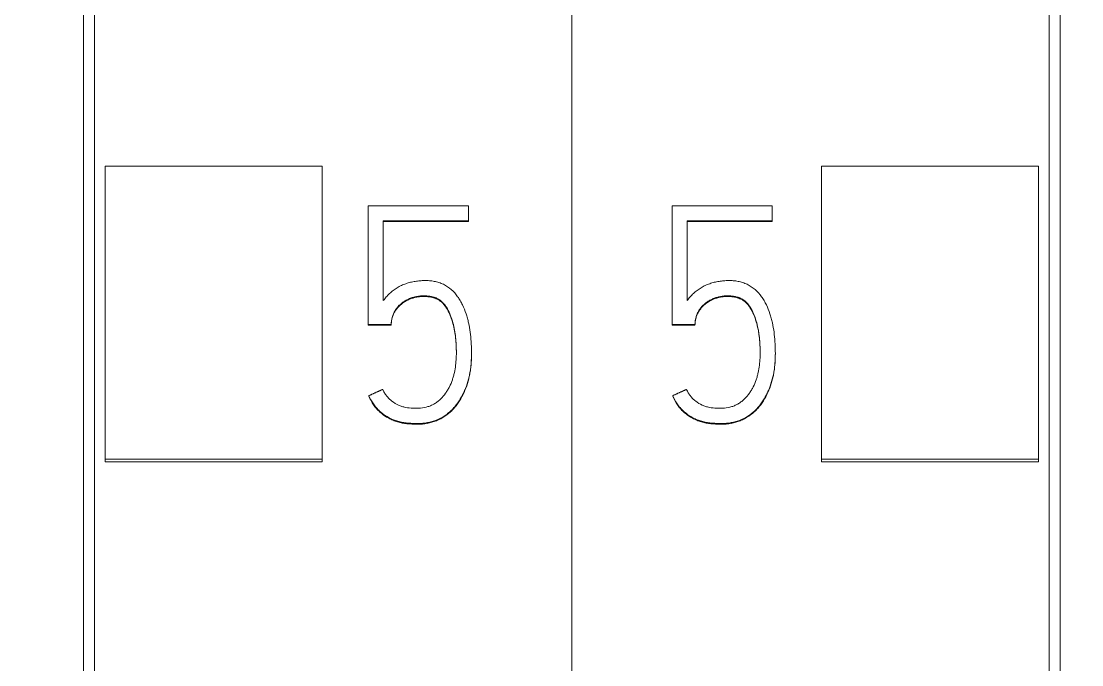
# Model space of a CAD drawing. Header units: millimetres. Extents: x 1359 to 3577, y 1336 to 3557.
# Drawn here: x 2831.1 to 2840.87, y 3282.56 to 3288.5 of the extents above; entities that cross this region are included whole.
import ezdxf

# ---------------------------------------------------------------- set-up
doc = ezdxf.new("R2010")
doc.units = ezdxf.units.MM
doc.set_wipeout_variables(frame=1)
doc.layers.add('000-PI-Oprema', color=30, linetype='Continuous', lineweight=5)

msp = doc.modelspace()

# ---------------------------------------------------------------- linework, layer by layer
msp.add_line((2849.5713, 3285.933), (2783.5713, 3285.933))

# ---------------------------------------------------------------- next in the draw order: wipeouts: each hides what was drawn before it
msp.add_wipeout([(2801.3713, 3330.083), (2836.1713, 3330.083), (2836.1713, 3183.083), (2801.3713, 3183.083)])

# ---------------------------------------------------------------- next in the draw order: linework, layer by layer
at = {"layer": '000-PI-Oprema', "color": 0, "linetype": 'ByBlock', "lineweight": 0}
for p, q in [((2836.1713, 3317.7635), (2836.1713, 3204.3454)), ((2831.7713, 3206.6679), (2831.7713, 3315.483)), ((2831.8713, 3284.458), (2831.8713, 3287.1605)), ((2831.8713, 3287.1605), (2833.8713, 3287.1605)), ((2833.8713, 3284.458), (2833.8713, 3287.1605)), ((2834.2956, 3286.7925), (2834.2956, 3285.6979)), ((2835.2193, 3286.7925), (2834.2956, 3286.7925)), ((2835.2193, 3286.6543), (2835.2193, 3286.7925)), ((2834.4343, 3285.9191), (2834.4343, 3286.6543)), ((2834.4343, 3286.6543), (2835.2193, 3286.6543)), ((2835.2193, 3286.6481), (2834.4343, 3286.6481)), ((2835.2193, 3286.6543), (2835.2193, 3286.6481)), ((2834.2956, 3285.6979), (2834.2956, 3285.6917)), ((2834.2956, 3285.6979), (2834.5064, 3285.6979)), ((2834.5064, 3285.6917), (2834.2956, 3285.6917)), ((2834.5064, 3285.6979), (2834.5064, 3285.6917)), ((2835.2471, 3285.4335), (2835.2471, 3285.4397)), ((2834.3011, 3285.0428), (2834.3011, 3285.0366)), ((2831.8713, 3284.4321), (2831.8713, 3284.458)), ((2831.8713, 3284.458), (2833.8713, 3284.458)), ((2831.8713, 3284.4321), (2833.8713, 3284.4321)), ((2833.8713, 3284.4321), (2833.8713, 3284.458))]:
    msp.add_line(p, q, dxfattribs=at)
for points, knots in [([(2831.6713, 3206.3824), (2831.6713, 3209.7232), (2831.6713, 3217.6882), (2831.6713, 3230.3277), (2831.6713, 3245.8141), (2831.6713, 3260.1083), (2831.6713, 3274.3182), (2831.6713, 3288.8848), (2831.6713, 3303.0548), (2831.6713, 3312.6248), (2831.6713, 3315.6687)], [0, 0, 0, 0, 0.091483, 0.21812, 0.346206, 0.515858, 0.610111, 0.736264, 0.916066, 1, 1, 1, 1]), ([(2834.3011, 3285.0428), (2834.3134, 3285.0164), (2834.327, 3284.9909), (2834.3511, 3284.9551), (2834.3597, 3284.9435), (2834.3786, 3284.9214), (2834.3888, 3284.9108), (2834.4103, 3284.8911), (2834.4215, 3284.882), (2834.4448, 3284.8649), (2834.4568, 3284.8569), (2834.4815, 3284.8419), (2834.4943, 3284.8351), (2834.521, 3284.8229), (2834.5347, 3284.8176), (2834.5623, 3284.8083), (2834.5763, 3284.8043), (2834.6045, 3284.7974), (2834.6188, 3284.7946), (2834.6479, 3284.7907), (2834.6625, 3284.7895), (2834.6845, 3284.7881), (2834.6918, 3284.7877), (2834.7064, 3284.787), (2834.7137, 3284.7866), (2834.7356, 3284.7858), (2834.7502, 3284.7855), (2834.7794, 3284.7863), (2834.794, 3284.7874), (2834.8231, 3284.7908), (2834.8377, 3284.7932), (2834.8666, 3284.7994), (2834.8808, 3284.8032), (2834.9226, 3284.8167), (2834.9494, 3284.8284), (2834.988, 3284.8503), (2835.0005, 3284.8583), (2835.0243, 3284.8753), (2835.0357, 3284.8844), (2835.0577, 3284.9036), (2835.0681, 3284.9139), (2835.0882, 3284.9354), (2835.0978, 3284.9467), (2835.1248, 3284.9815), (2835.1406, 3285.0059), (2835.1617, 3285.0442), (2835.1682, 3285.0572), (2835.1806, 3285.0837), (2835.1864, 3285.0973), (2835.2025, 3285.1383), (2835.2115, 3285.166), (2835.2263, 3285.2221), (2835.2321, 3285.2505), (2835.2386, 3285.2936), (2835.2404, 3285.3081), (2835.2433, 3285.3371), (2835.2444, 3285.3517), (2835.2468, 3285.3956), (2835.2473, 3285.4248), (2835.2467, 3285.483), (2835.2446, 3285.5411), (2835.2389, 3285.5989), (2835.2312, 3285.6566), (2835.2263, 3285.6853), (2835.217, 3285.7283), (2835.2136, 3285.7426), (2835.2059, 3285.771), (2835.2017, 3285.785), (2835.188, 3285.8267), (2835.1772, 3285.8539), (2835.1578, 3285.8936), (2835.1508, 3285.9066), (2835.1358, 3285.9317), (2835.1279, 3285.944), (2835.1023, 3285.9793), (2835.0831, 3286.0012), (2835.0384, 3286.0404), (2835.014, 3286.0568), (2834.9742, 3286.0762), (2834.9603, 3286.0819), (2834.9323, 3286.091), (2834.918, 3286.0945), (2834.8891, 3286.0999), (2834.8744, 3286.1018), (2834.8448, 3286.1041), (2834.8301, 3286.1044), (2834.8007, 3286.104), (2834.7861, 3286.1033), (2834.757, 3286.1009), (2834.7424, 3286.0993), (2834.7135, 3286.0947), (2834.6991, 3286.0918), (2834.6704, 3286.0847), (2834.6561, 3286.0805), (2834.6282, 3286.0709), (2834.6146, 3286.0654), (2834.5881, 3286.053), (2834.5752, 3286.046), (2834.55, 3286.0307), (2834.5376, 3286.0224), (2834.514, 3286.0047), (2834.5028, 3285.9952), (2834.4814, 3285.9753), (2834.4712, 3285.9648), (2834.4519, 3285.9428), (2834.4427, 3285.9313), (2834.4343, 3285.9191)], [0, 0, 0, 0, 0.03125, 0.03125, 0.046875, 0.046875, 0.0625, 0.0625, 0.078125, 0.078125, 0.09375, 0.09375, 0.109375, 0.109375, 0.125, 0.125, 0.140625, 0.140625, 0.15625, 0.15625, 0.171875, 0.171875, 0.179688, 0.179688, 0.1875, 0.1875, 0.203125, 0.203125, 0.21875, 0.21875, 0.234375, 0.234375, 0.25, 0.25, 0.28125, 0.28125, 0.296875, 0.296875, 0.3125, 0.3125, 0.328125, 0.328125, 0.34375, 0.34375, 0.375, 0.375, 0.390625, 0.390625, 0.40625, 0.40625, 0.4375, 0.4375, 0.46875, 0.46875, 0.484375, 0.484375, 0.5, 0.5, 0.53125, 0.53125, 0.5625, 0.59375, 0.59375, 0.625, 0.625, 0.640625, 0.640625, 0.65625, 0.65625, 0.6875, 0.6875, 0.703125, 0.703125, 0.71875, 0.71875, 0.75, 0.75, 0.78125, 0.78125, 0.796875, 0.796875, 0.8125, 0.8125, 0.828125, 0.828125, 0.84375, 0.84375, 0.859375, 0.859375, 0.875, 0.875, 0.890625, 0.890625, 0.90625, 0.90625, 0.921875, 0.921875, 0.9375, 0.9375, 0.953125, 0.953125, 0.96875, 0.96875, 0.984375, 0.984375, 1, 1, 1, 1]), ([(2834.5064, 3285.6979), (2834.5073, 3285.7211), (2834.5102, 3285.7439), (2834.5192, 3285.7773), (2834.523, 3285.7883), (2834.5321, 3285.8094), (2834.5374, 3285.8196), (2834.5496, 3285.839), (2834.5566, 3285.8484), (2834.5716, 3285.866), (2834.5796, 3285.8743), (2834.5966, 3285.8898), (2834.6056, 3285.8971), (2834.6244, 3285.9107), (2834.6342, 3285.9169), (2834.6542, 3285.9282), (2834.6646, 3285.9332), (2834.6858, 3285.9422), (2834.6967, 3285.9461), (2834.7301, 3285.956), (2834.7527, 3285.9601), (2834.7872, 3285.9631), (2834.7988, 3285.9635), (2834.822, 3285.9634), (2834.8335, 3285.9629), (2834.8565, 3285.9606), (2834.8679, 3285.959), (2834.8848, 3285.9554), (2834.8904, 3285.954), (2834.9016, 3285.9508), (2834.9072, 3285.949), (2834.9235, 3285.9429), (2834.9339, 3285.938), (2834.9536, 3285.9261), (2834.963, 3285.919), (2834.9803, 3285.9035), (2834.9882, 3285.8951), (2835.0028, 3285.8771), (2835.0096, 3285.8676), (2835.0281, 3285.8384), (2835.0383, 3285.8178), (2835.0562, 3285.7754), (2835.0638, 3285.7534), (2835.0837, 3285.6874), (2835.0926, 3285.6427), (2835.1011, 3285.5746), (2835.1031, 3285.5518), (2835.106, 3285.5059), (2835.1069, 3285.4829), (2835.1079, 3285.4142), (2835.1062, 3285.3686), (2835.0977, 3285.3007), (2835.0939, 3285.2782), (2835.0865, 3285.2445), (2835.0837, 3285.2333), (2835.0775, 3285.211), (2835.0741, 3285.1999), (2835.0629, 3285.1671), (2835.0541, 3285.1458), (2835.0387, 3285.1148), (2835.0331, 3285.1047), (2835.0212, 3285.0847), (2835.0148, 3285.075), (2834.9947, 3285.0468), (2834.9798, 3285.0293), (2834.9551, 3285.0053), (2834.9464, 3284.9976), (2834.9282, 3284.9832), (2834.9186, 3284.9764), (2834.8989, 3284.9642), (2834.8888, 3284.9587), (2834.8677, 3284.9491), (2834.8568, 3284.945), (2834.8232, 3284.9349), (2834.8004, 3284.931), (2834.7658, 3284.9277), (2834.7542, 3284.927), (2834.731, 3284.9263), (2834.7193, 3284.9263), (2834.6845, 3284.9275), (2834.6616, 3284.9299), (2834.6278, 3284.9369), (2834.6166, 3284.9398), (2834.5945, 3284.9469), (2834.5835, 3284.9511), (2834.5517, 3284.9656), (2834.5318, 3284.9775), (2834.5042, 3284.9989), (2834.4953, 3285.0067), (2834.479, 3285.0231), (2834.4638, 3285.0405), (2834.4508, 3285.0597), (2834.439, 3285.0798), (2834.4336, 3285.0902), (2834.4287, 3285.1009)], [0, 0, 0, 0, 0.03125, 0.03125, 0.046875, 0.046875, 0.0625, 0.0625, 0.078125, 0.078125, 0.09375, 0.09375, 0.109375, 0.109375, 0.125, 0.125, 0.140625, 0.140625, 0.15625, 0.15625, 0.1875, 0.1875, 0.203125, 0.203125, 0.21875, 0.21875, 0.234375, 0.234375, 0.242187, 0.242187, 0.25, 0.25, 0.265625, 0.265625, 0.28125, 0.28125, 0.296875, 0.296875, 0.3125, 0.3125, 0.34375, 0.34375, 0.375, 0.375, 0.4375, 0.4375, 0.46875, 0.46875, 0.5, 0.5, 0.5625, 0.5625, 0.59375, 0.59375, 0.609375, 0.609375, 0.625, 0.625, 0.65625, 0.65625, 0.671875, 0.671875, 0.6875, 0.6875, 0.71875, 0.71875, 0.734375, 0.734375, 0.75, 0.75, 0.765625, 0.765625, 0.78125, 0.78125, 0.8125, 0.8125, 0.828125, 0.828125, 0.84375, 0.84375, 0.875, 0.875, 0.890625, 0.890625, 0.90625, 0.90625, 0.9375, 0.9375, 0.953125, 0.953125, 0.96875, 0.984375, 0.984375, 1, 1, 1, 1]), ([(2835.1074, 3285.4354), (2835.1074, 3285.4413), (2835.1074, 3285.4472), (2835.107, 3285.4758), (2835.1061, 3285.4986), (2835.1032, 3285.5441), (2835.1012, 3285.5668), (2835.0956, 3285.6122), (2835.092, 3285.6349), (2835.0828, 3285.6801), (2835.0772, 3285.7025), (2835.0673, 3285.7357), (2835.0638, 3285.7467), (2835.0561, 3285.7684), (2835.0519, 3285.7793), (2835.0386, 3285.8112), (2835.0283, 3285.8318), (2835.0099, 3285.8609), (2835.0033, 3285.8704), (2834.9886, 3285.8884), (2834.9807, 3285.8969), (2834.9636, 3285.9124), (2834.9544, 3285.9194), (2834.9344, 3285.9316), (2834.9239, 3285.9365), (2834.9023, 3285.9447), (2834.8911, 3285.9478), (2834.8683, 3285.9527), (2834.8569, 3285.9544), (2834.8339, 3285.9566), (2834.8224, 3285.9572), (2834.7994, 3285.9574), (2834.7878, 3285.9569), (2834.7647, 3285.955), (2834.7532, 3285.9535), (2834.7305, 3285.9493), (2834.7082, 3285.944), (2834.6865, 3285.9363), (2834.6653, 3285.9274), (2834.6547, 3285.9223), (2834.6244, 3285.9053), (2834.6058, 3285.8919), (2834.5802, 3285.8687), (2834.5721, 3285.8603), (2834.557, 3285.8427), (2834.5501, 3285.8334), (2834.5378, 3285.814), (2834.5324, 3285.8038), (2834.5231, 3285.7825), (2834.5193, 3285.7715), (2834.5133, 3285.7492), (2834.5111, 3285.7379), (2834.5078, 3285.715), (2834.5069, 3285.7034), (2834.5064, 3285.6917)], [0, 0, 0, 0, 0.015899, 0.015899, 0.077406, 0.077406, 0.138912, 0.138912, 0.200418, 0.200418, 0.261925, 0.261925, 0.292678, 0.292678, 0.323431, 0.323431, 0.384937, 0.384937, 0.41569, 0.41569, 0.446443, 0.446443, 0.477197, 0.477197, 0.50795, 0.50795, 0.538703, 0.538703, 0.569456, 0.569456, 0.600209, 0.600209, 0.630962, 0.630962, 0.661715, 0.661715, 0.692469, 0.723222, 0.723222, 0.753975, 0.753975, 0.815481, 0.815481, 0.846234, 0.846234, 0.876987, 0.876987, 0.907741, 0.907741, 0.938494, 0.938494, 0.969247, 0.969247, 1, 1, 1, 1]), ([(2835.2471, 3285.4335), (2835.2471, 3285.4121), (2835.2467, 3285.3907), (2835.2443, 3285.3405), (2835.2418, 3285.3117), (2835.2359, 3285.2686), (2835.2335, 3285.2542), (2835.228, 3285.2254), (2835.2248, 3285.211), (2835.2141, 3285.1684), (2835.2053, 3285.1405), (2835.1847, 3285.0859), (2835.1727, 3285.0591), (2835.145, 3285.0071), (2835.1295, 3284.9823), (2835.1033, 3284.9473), (2835.094, 3284.936), (2835.0745, 3284.9142), (2835.0641, 3284.9036), (2835.0314, 3284.8737), (2835.0079, 3284.8562), (2834.9702, 3284.8338), (2834.9572, 3284.8269), (2834.9304, 3284.8145), (2834.9166, 3284.809), (2834.875, 3284.7946), (2834.8465, 3284.7879), (2834.8027, 3284.782), (2834.7879, 3284.7807), (2834.7584, 3284.7794), (2834.7437, 3284.7794), (2834.7144, 3284.7803), (2834.6998, 3284.7811), (2834.6705, 3284.7827), (2834.6559, 3284.7837), (2834.6267, 3284.7872), (2834.6122, 3284.7897), (2834.5832, 3284.7963), (2834.5689, 3284.8002), (2834.5409, 3284.8091), (2834.5271, 3284.8142), (2834.5002, 3284.826), (2834.4871, 3284.8327), (2834.4615, 3284.8476), (2834.449, 3284.8558), (2834.425, 3284.8731), (2834.4135, 3284.8822), (2834.3917, 3284.9018), (2834.3814, 3284.9123), (2834.362, 3284.9345), (2834.3529, 3284.9464), (2834.3278, 3284.9834), (2834.3137, 3285.0096), (2834.3011, 3285.0366)], [0, 0, 0, 0, 0.044434, 0.044434, 0.104157, 0.104157, 0.134018, 0.134018, 0.16388, 0.16388, 0.223602, 0.223602, 0.283325, 0.283325, 0.343048, 0.343048, 0.37291, 0.37291, 0.402771, 0.402771, 0.462494, 0.462494, 0.492355, 0.492355, 0.522217, 0.522217, 0.58194, 0.58194, 0.611801, 0.611801, 0.641663, 0.641663, 0.671524, 0.671524, 0.701386, 0.701386, 0.731247, 0.731247, 0.761108, 0.761108, 0.79097, 0.79097, 0.820831, 0.820831, 0.850693, 0.850693, 0.880554, 0.880554, 0.910416, 0.910416, 0.940277, 0.940277, 1, 1, 1, 1])]:
    msp.add_open_spline(points, degree=3, knots=knots, dxfattribs=at)
msp.add_rational_spline([(2834.4287, 3285.1009), (2834.3649, 3285.0718), (2834.3011, 3285.0428)], [0.499999767523, 0.500000232477, 0.499999767523], degree=2, dxfattribs=at)

# ---------------------------------------------------------------- next in the draw order: wipeouts: each hides what was drawn before it
msp.add_wipeout([(2836.1713, 3330.083), (2870.9713, 3330.083), (2870.9713, 3183.083), (2836.1713, 3183.083)])

# ---------------------------------------------------------------- next in the draw order: linework, layer by layer
for p, q in [((2836.1713, 3317.7635), (2836.1713, 3204.3454)), ((2840.5713, 3315.483), (2840.5713, 3206.6679)), ((2838.4713, 3284.458), (2838.4713, 3287.1605)), ((2840.4713, 3287.1605), (2838.4713, 3287.1605)), ((2840.4713, 3284.458), (2840.4713, 3287.1605)), ((2837.0956, 3286.7925), (2837.0956, 3285.6979)), ((2838.0193, 3286.7925), (2837.0956, 3286.7925)), ((2838.0193, 3286.6543), (2838.0193, 3286.7925)), ((2837.2343, 3285.9191), (2837.2343, 3286.6543)), ((2837.2343, 3286.6543), (2838.0193, 3286.6543)), ((2838.0193, 3286.6481), (2837.2343, 3286.6481)), ((2838.0193, 3286.6543), (2838.0193, 3286.6481)), ((2837.0956, 3285.6979), (2837.0956, 3285.6917)), ((2837.0956, 3285.6979), (2837.3064, 3285.6979)), ((2837.3064, 3285.6917), (2837.0956, 3285.6917)), ((2837.3064, 3285.6979), (2837.3064, 3285.6917)), ((2838.0471, 3285.4335), (2838.0471, 3285.4397)), ((2837.1011, 3285.0428), (2837.1011, 3285.0366)), ((2838.4713, 3284.4321), (2838.4713, 3284.458)), ((2840.4713, 3284.458), (2838.4713, 3284.458)), ((2840.4713, 3284.4321), (2838.4713, 3284.4321)), ((2840.4713, 3284.4321), (2840.4713, 3284.458))]:
    msp.add_line(p, q, dxfattribs=at)
for points, knots in [([(2840.6713, 3315.6687), (2840.6713, 3312.6248), (2840.6713, 3303.0548), (2840.6713, 3288.8848), (2840.6713, 3274.3182), (2840.6713, 3260.1083), (2840.6713, 3245.8141), (2840.6713, 3230.3277), (2840.6713, 3217.6882), (2840.6713, 3209.7232), (2840.6713, 3206.3824)], [0, 0, 0, 0, 0.083934, 0.263736, 0.389889, 0.484142, 0.653794, 0.78188, 0.908517, 1, 1, 1, 1]), ([(2837.1011, 3285.0428), (2837.1134, 3285.0164), (2837.127, 3284.9909), (2837.1511, 3284.9551), (2837.1597, 3284.9435), (2837.1786, 3284.9214), (2837.1888, 3284.9108), (2837.2103, 3284.8911), (2837.2215, 3284.882), (2837.2448, 3284.8649), (2837.2568, 3284.8569), (2837.2815, 3284.8419), (2837.2943, 3284.8351), (2837.321, 3284.8229), (2837.3347, 3284.8176), (2837.3623, 3284.8083), (2837.3763, 3284.8043), (2837.4045, 3284.7974), (2837.4188, 3284.7946), (2837.4479, 3284.7907), (2837.4625, 3284.7895), (2837.4845, 3284.7881), (2837.4918, 3284.7877), (2837.5064, 3284.787), (2837.5137, 3284.7866), (2837.5356, 3284.7858), (2837.5502, 3284.7855), (2837.5794, 3284.7863), (2837.594, 3284.7874), (2837.6231, 3284.7908), (2837.6377, 3284.7932), (2837.6666, 3284.7994), (2837.6808, 3284.8032), (2837.7226, 3284.8167), (2837.7494, 3284.8284), (2837.788, 3284.8503), (2837.8005, 3284.8583), (2837.8243, 3284.8753), (2837.8357, 3284.8844), (2837.8577, 3284.9036), (2837.8681, 3284.9139), (2837.8882, 3284.9354), (2837.8978, 3284.9467), (2837.9248, 3284.9815), (2837.9406, 3285.0059), (2837.9617, 3285.0442), (2837.9682, 3285.0572), (2837.9806, 3285.0837), (2837.9864, 3285.0973), (2838.0025, 3285.1383), (2838.0115, 3285.166), (2838.0263, 3285.2221), (2838.0321, 3285.2505), (2838.0386, 3285.2936), (2838.0404, 3285.3081), (2838.0433, 3285.3371), (2838.0444, 3285.3517), (2838.0468, 3285.3956), (2838.0473, 3285.4248), (2838.0467, 3285.483), (2838.0446, 3285.5411), (2838.0389, 3285.5989), (2838.0312, 3285.6566), (2838.0263, 3285.6853), (2838.017, 3285.7283), (2838.0136, 3285.7426), (2838.0059, 3285.771), (2838.0017, 3285.785), (2837.988, 3285.8267), (2837.9772, 3285.8539), (2837.9578, 3285.8936), (2837.9508, 3285.9066), (2837.9358, 3285.9317), (2837.9279, 3285.944), (2837.9023, 3285.9793), (2837.8831, 3286.0012), (2837.8384, 3286.0404), (2837.814, 3286.0568), (2837.7742, 3286.0762), (2837.7603, 3286.0819), (2837.7323, 3286.091), (2837.718, 3286.0945), (2837.6891, 3286.0999), (2837.6744, 3286.1018), (2837.6448, 3286.1041), (2837.6301, 3286.1044), (2837.6007, 3286.104), (2837.5861, 3286.1033), (2837.557, 3286.1009), (2837.5424, 3286.0993), (2837.5135, 3286.0947), (2837.4991, 3286.0918), (2837.4704, 3286.0847), (2837.4561, 3286.0805), (2837.4282, 3286.0709), (2837.4146, 3286.0654), (2837.3881, 3286.053), (2837.3752, 3286.046), (2837.35, 3286.0307), (2837.3376, 3286.0224), (2837.314, 3286.0047), (2837.3028, 3285.9952), (2837.2814, 3285.9753), (2837.2712, 3285.9648), (2837.2519, 3285.9428), (2837.2427, 3285.9313), (2837.2343, 3285.9191)], [0, 0, 0, 0, 0.03125, 0.03125, 0.046875, 0.046875, 0.0625, 0.0625, 0.078125, 0.078125, 0.09375, 0.09375, 0.109375, 0.109375, 0.125, 0.125, 0.140625, 0.140625, 0.15625, 0.15625, 0.171875, 0.171875, 0.179688, 0.179688, 0.1875, 0.1875, 0.203125, 0.203125, 0.21875, 0.21875, 0.234375, 0.234375, 0.25, 0.25, 0.28125, 0.28125, 0.296875, 0.296875, 0.3125, 0.3125, 0.328125, 0.328125, 0.34375, 0.34375, 0.375, 0.375, 0.390625, 0.390625, 0.40625, 0.40625, 0.4375, 0.4375, 0.46875, 0.46875, 0.484375, 0.484375, 0.5, 0.5, 0.53125, 0.53125, 0.5625, 0.59375, 0.59375, 0.625, 0.625, 0.640625, 0.640625, 0.65625, 0.65625, 0.6875, 0.6875, 0.703125, 0.703125, 0.71875, 0.71875, 0.75, 0.75, 0.78125, 0.78125, 0.796875, 0.796875, 0.8125, 0.8125, 0.828125, 0.828125, 0.84375, 0.84375, 0.859375, 0.859375, 0.875, 0.875, 0.890625, 0.890625, 0.90625, 0.90625, 0.921875, 0.921875, 0.9375, 0.9375, 0.953125, 0.953125, 0.96875, 0.96875, 0.984375, 0.984375, 1, 1, 1, 1]), ([(2837.3064, 3285.6979), (2837.3073, 3285.7211), (2837.3102, 3285.7439), (2837.3192, 3285.7773), (2837.323, 3285.7883), (2837.3321, 3285.8094), (2837.3374, 3285.8196), (2837.3496, 3285.839), (2837.3566, 3285.8484), (2837.3716, 3285.866), (2837.3796, 3285.8743), (2837.3966, 3285.8898), (2837.4056, 3285.8971), (2837.4244, 3285.9107), (2837.4342, 3285.9169), (2837.4542, 3285.9282), (2837.4646, 3285.9332), (2837.4858, 3285.9422), (2837.4967, 3285.9461), (2837.5301, 3285.956), (2837.5527, 3285.9601), (2837.5872, 3285.9631), (2837.5988, 3285.9635), (2837.622, 3285.9634), (2837.6335, 3285.9629), (2837.6565, 3285.9606), (2837.6679, 3285.959), (2837.6848, 3285.9554), (2837.6904, 3285.954), (2837.7016, 3285.9508), (2837.7072, 3285.949), (2837.7235, 3285.9429), (2837.7339, 3285.938), (2837.7536, 3285.9261), (2837.763, 3285.919), (2837.7803, 3285.9035), (2837.7882, 3285.8951), (2837.8028, 3285.8771), (2837.8096, 3285.8676), (2837.8281, 3285.8384), (2837.8383, 3285.8178), (2837.8562, 3285.7754), (2837.8638, 3285.7534), (2837.8837, 3285.6874), (2837.8926, 3285.6427), (2837.9011, 3285.5746), (2837.9031, 3285.5518), (2837.906, 3285.5059), (2837.9069, 3285.4829), (2837.9079, 3285.4142), (2837.9062, 3285.3686), (2837.8977, 3285.3007), (2837.8939, 3285.2782), (2837.8865, 3285.2445), (2837.8837, 3285.2333), (2837.8775, 3285.211), (2837.8741, 3285.1999), (2837.8629, 3285.1671), (2837.8541, 3285.1458), (2837.8387, 3285.1148), (2837.8331, 3285.1047), (2837.8212, 3285.0847), (2837.8148, 3285.075), (2837.7947, 3285.0468), (2837.7798, 3285.0293), (2837.7551, 3285.0053), (2837.7464, 3284.9976), (2837.7282, 3284.9832), (2837.7186, 3284.9764), (2837.6989, 3284.9642), (2837.6888, 3284.9587), (2837.6677, 3284.9491), (2837.6568, 3284.945), (2837.6232, 3284.9349), (2837.6004, 3284.931), (2837.5658, 3284.9277), (2837.5542, 3284.927), (2837.531, 3284.9263), (2837.5193, 3284.9263), (2837.4845, 3284.9275), (2837.4616, 3284.9299), (2837.4278, 3284.9369), (2837.4166, 3284.9398), (2837.3945, 3284.9469), (2837.3835, 3284.9511), (2837.3517, 3284.9656), (2837.3318, 3284.9775), (2837.3042, 3284.9989), (2837.2953, 3285.0067), (2837.279, 3285.0231), (2837.2638, 3285.0405), (2837.2508, 3285.0597), (2837.239, 3285.0798), (2837.2336, 3285.0902), (2837.2287, 3285.1009)], [0, 0, 0, 0, 0.03125, 0.03125, 0.046875, 0.046875, 0.0625, 0.0625, 0.078125, 0.078125, 0.09375, 0.09375, 0.109375, 0.109375, 0.125, 0.125, 0.140625, 0.140625, 0.15625, 0.15625, 0.1875, 0.1875, 0.203125, 0.203125, 0.21875, 0.21875, 0.234375, 0.234375, 0.242187, 0.242187, 0.25, 0.25, 0.265625, 0.265625, 0.28125, 0.28125, 0.296875, 0.296875, 0.3125, 0.3125, 0.34375, 0.34375, 0.375, 0.375, 0.4375, 0.4375, 0.46875, 0.46875, 0.5, 0.5, 0.5625, 0.5625, 0.59375, 0.59375, 0.609375, 0.609375, 0.625, 0.625, 0.65625, 0.65625, 0.671875, 0.671875, 0.6875, 0.6875, 0.71875, 0.71875, 0.734375, 0.734375, 0.75, 0.75, 0.765625, 0.765625, 0.78125, 0.78125, 0.8125, 0.8125, 0.828125, 0.828125, 0.84375, 0.84375, 0.875, 0.875, 0.890625, 0.890625, 0.90625, 0.90625, 0.9375, 0.9375, 0.953125, 0.953125, 0.96875, 0.984375, 0.984375, 1, 1, 1, 1]), ([(2837.9074, 3285.4354), (2837.9074, 3285.4413), (2837.9074, 3285.4472), (2837.907, 3285.4758), (2837.9061, 3285.4986), (2837.9032, 3285.5441), (2837.9012, 3285.5668), (2837.8956, 3285.6122), (2837.892, 3285.6349), (2837.8828, 3285.6801), (2837.8772, 3285.7025), (2837.8673, 3285.7357), (2837.8638, 3285.7467), (2837.8561, 3285.7684), (2837.8519, 3285.7793), (2837.8386, 3285.8112), (2837.8283, 3285.8318), (2837.8099, 3285.8609), (2837.8033, 3285.8704), (2837.7886, 3285.8884), (2837.7807, 3285.8969), (2837.7636, 3285.9124), (2837.7544, 3285.9194), (2837.7344, 3285.9316), (2837.7239, 3285.9365), (2837.7023, 3285.9447), (2837.6911, 3285.9478), (2837.6683, 3285.9527), (2837.6569, 3285.9544), (2837.6339, 3285.9566), (2837.6224, 3285.9572), (2837.5994, 3285.9574), (2837.5878, 3285.9569), (2837.5647, 3285.955), (2837.5532, 3285.9535), (2837.5305, 3285.9493), (2837.5082, 3285.944), (2837.4865, 3285.9363), (2837.4653, 3285.9274), (2837.4547, 3285.9223), (2837.4244, 3285.9053), (2837.4058, 3285.8919), (2837.3802, 3285.8687), (2837.3721, 3285.8603), (2837.357, 3285.8427), (2837.3501, 3285.8334), (2837.3378, 3285.814), (2837.3324, 3285.8038), (2837.3231, 3285.7825), (2837.3193, 3285.7715), (2837.3133, 3285.7492), (2837.3111, 3285.7379), (2837.3078, 3285.715), (2837.3069, 3285.7034), (2837.3064, 3285.6917)], [0, 0, 0, 0, 0.015899, 0.015899, 0.077406, 0.077406, 0.138912, 0.138912, 0.200418, 0.200418, 0.261925, 0.261925, 0.292678, 0.292678, 0.323431, 0.323431, 0.384937, 0.384937, 0.41569, 0.41569, 0.446443, 0.446443, 0.477197, 0.477197, 0.50795, 0.50795, 0.538703, 0.538703, 0.569456, 0.569456, 0.600209, 0.600209, 0.630962, 0.630962, 0.661715, 0.661715, 0.692469, 0.723222, 0.723222, 0.753975, 0.753975, 0.815481, 0.815481, 0.846234, 0.846234, 0.876987, 0.876987, 0.907741, 0.907741, 0.938494, 0.938494, 0.969247, 0.969247, 1, 1, 1, 1]), ([(2838.0471, 3285.4335), (2838.0471, 3285.4121), (2838.0467, 3285.3907), (2838.0443, 3285.3405), (2838.0418, 3285.3117), (2838.0359, 3285.2686), (2838.0335, 3285.2542), (2838.028, 3285.2254), (2838.0248, 3285.211), (2838.0141, 3285.1684), (2838.0053, 3285.1405), (2837.9847, 3285.0859), (2837.9727, 3285.0591), (2837.945, 3285.0071), (2837.9295, 3284.9823), (2837.9033, 3284.9473), (2837.894, 3284.936), (2837.8745, 3284.9142), (2837.8641, 3284.9036), (2837.8314, 3284.8737), (2837.8079, 3284.8562), (2837.7702, 3284.8338), (2837.7572, 3284.8269), (2837.7304, 3284.8145), (2837.7166, 3284.809), (2837.675, 3284.7946), (2837.6465, 3284.7879), (2837.6027, 3284.782), (2837.5879, 3284.7807), (2837.5584, 3284.7794), (2837.5437, 3284.7794), (2837.5144, 3284.7803), (2837.4998, 3284.7811), (2837.4705, 3284.7827), (2837.4559, 3284.7837), (2837.4267, 3284.7872), (2837.4122, 3284.7897), (2837.3832, 3284.7963), (2837.3689, 3284.8002), (2837.3409, 3284.8091), (2837.3271, 3284.8142), (2837.3002, 3284.826), (2837.2871, 3284.8327), (2837.2615, 3284.8476), (2837.249, 3284.8558), (2837.225, 3284.8731), (2837.2135, 3284.8822), (2837.1917, 3284.9018), (2837.1814, 3284.9123), (2837.162, 3284.9345), (2837.1529, 3284.9464), (2837.1278, 3284.9834), (2837.1137, 3285.0096), (2837.1011, 3285.0366)], [0, 0, 0, 0, 0.044434, 0.044434, 0.104157, 0.104157, 0.134018, 0.134018, 0.16388, 0.16388, 0.223602, 0.223602, 0.283325, 0.283325, 0.343048, 0.343048, 0.37291, 0.37291, 0.402771, 0.402771, 0.462494, 0.462494, 0.492355, 0.492355, 0.522217, 0.522217, 0.58194, 0.58194, 0.611801, 0.611801, 0.641663, 0.641663, 0.671524, 0.671524, 0.701386, 0.701386, 0.731247, 0.731247, 0.761108, 0.761108, 0.79097, 0.79097, 0.820831, 0.820831, 0.850693, 0.850693, 0.880554, 0.880554, 0.910416, 0.910416, 0.940277, 0.940277, 1, 1, 1, 1])]:
    msp.add_open_spline(points, degree=3, knots=knots, dxfattribs=at)
msp.add_rational_spline([(2837.2287, 3285.1009), (2837.1649, 3285.0718), (2837.1011, 3285.0428)], [0.50000009323, 0.49999990677, 0.50000009323], degree=2, dxfattribs=at)

doc.saveas('drawing.dxf')
